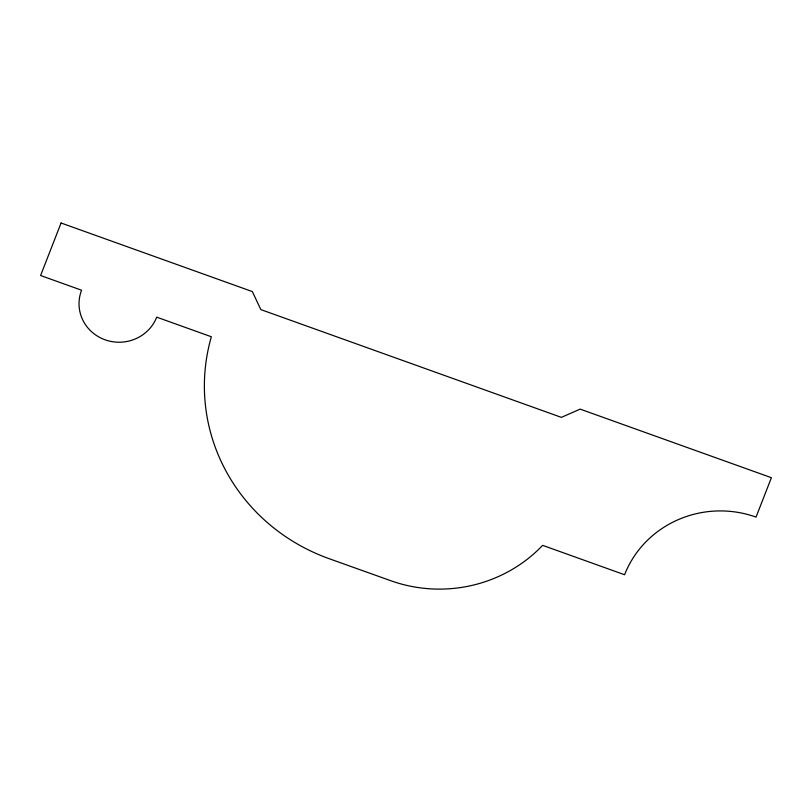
<?xml version="1.0" encoding="UTF-8"?>
<svg xmlns="http://www.w3.org/2000/svg" width="812" height="812" viewBox="0 0 812 812"><rect width="100%" height="100%" fill="white"/><g stroke="black" fill="none" stroke-linecap="round" stroke-linejoin="round"><path stroke-width="1.22" d="M61.073 222.995L40.6 275.522L81.576 290.219A40.113 38.54 -1.1 0 0 105.073 339.802A40.113 38.54 -1.1 0 0 156.706 317.157L211.353 336.757A192.048 184.517 -1.1 0 0 329.225 558.717L390.734 580.702A139.644 134.173 -1.1 0 0 542.629 545.349L624.59 574.744A102.119 98.11 -1.1 0 1 756.043 517.102L771.4 477.7L580.164 409.126L561.376 417.368L260.855 309.605L252.319 291.569L61.073 222.995"/></g></svg>
